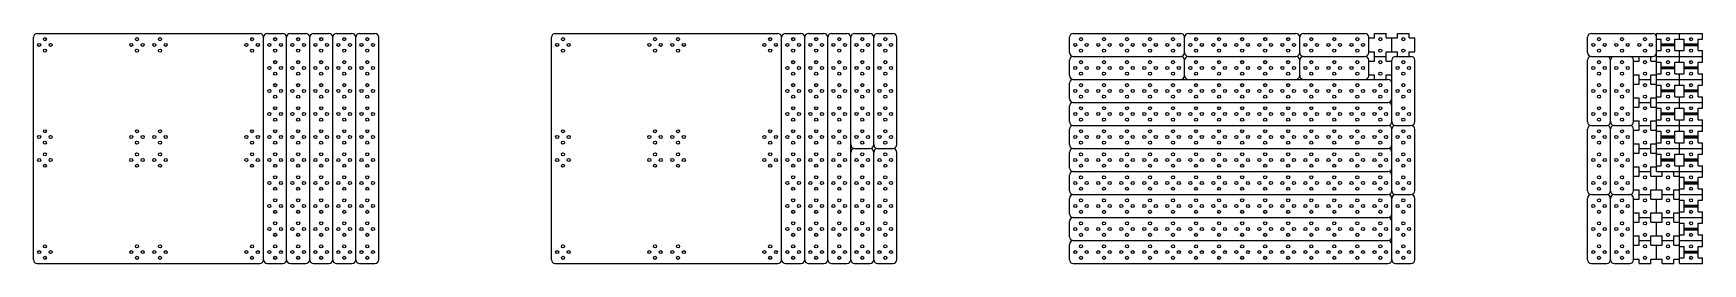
# Model space of a CAD drawing. Header units: millimetres. Extents: x 0 to 2175, y 0 to 300.
import ezdxf

# ---------------------------------------------------------------- set-up
doc = ezdxf.new("R2010")
doc.units = ezdxf.units.MM

msp = doc.modelspace()

# ---------------------------------------------------------------- hatches: boundary and pattern name
for points in [[(2139, 287), (2139, 283), (2121, 283), (2121, 287)], [(2169, 287), (2169, 283), (2151, 283), (2151, 287)], [(2139, 257), (2139, 253), (2121, 253), (2121, 257)], [(2169, 257), (2169, 253), (2151, 253), (2151, 257)], [(2139, 227), (2139, 223), (2121, 223), (2121, 227)], [(2169, 227), (2169, 223), (2151, 223), (2151, 227)], [(2139, 197), (2139, 193), (2121, 193), (2121, 197)], [(2169, 197), (2169, 193), (2151, 193), (2151, 197)], [(2139, 167), (2139, 163), (2121, 163), (2121, 167)], [(2169, 167), (2169, 163), (2151, 163), (2151, 167)], [(2139, 137), (2139, 133), (2121, 133), (2121, 137)], [(2169, 137), (2169, 133), (2151, 133), (2151, 137)], [(2169, 107), (2169, 103), (2151, 103), (2151, 107)], [(2169, 77), (2169, 73), (2151, 73), (2151, 77)], [(2169, 47), (2169, 43), (2151, 43), (2151, 47)], [(2169, 17), (2169, 13), (2151, 13), (2151, 17)]]:
    msp.add_hatch(color=3).paths.add_polyline_path(points)

# ---------------------------------------------------------------- linework, layer by layer
at = {"color": 7}
for p, q in [((0, 5), (0, 295)), ((5, 300), (295, 300)), ((300, 5), (300, 295)), ((305, 300), (325, 300)), ((330, 5), (330, 295)), ((335, 300), (355, 300)), ((360, 5), (360, 295)), ((365, 300), (385, 300)), ((390, 5), (390, 295)), ((395, 300), (415, 300)), ((420, 5), (420, 295)), ((425, 300), (445, 300)), ((450, 5), (450, 295)), ((675, 5), (675, 295)), ((680, 300), (970, 300)), ((975, 5), (975, 295)), ((980, 300), (1000, 300)), ((1005, 5), (1005, 295)), ((1010, 300), (1030, 300)), ((1035, 5), (1035, 295)), ((1040, 300), (1060, 300)), ((1065, 155), (1065, 295)), ((1070, 300), (1090, 300)), ((1095, 155), (1095, 295)), ((1100, 300), (1120, 300)), ((1125, 155), (1125, 295)), ((1350, 275), (1350, 295)), ((1355, 300), (1495, 300)), ((1500, 275), (1500, 295)), ((1505, 300), (1645, 300)), ((1650, 275), (1650, 295)), ((1655, 300), (1735, 300)), ((1740, 294), (1740, 295)), ((1740, 285), (1740, 294)), ((1740, 294), (1747.5, 294)), ((1740, 276), (1740, 285)), ((1747.5, 294), (1747.5, 300)), ((1747.5, 300), (1755, 300)), ((1755, 300), (1762.5, 300)), ((1762.5, 294), (1762.5, 300)), ((1762.5, 294), (1770, 294)), ((1770, 285), (1770, 294)), ((1770, 294), (1777.5, 294)), ((1770, 276), (1770, 285)), ((1777.5, 294), (1777.5, 300)), ((1777.5, 300), (1785, 300)), ((1785, 300), (1792.5, 300)), ((1792.5, 294), (1792.5, 300)), ((1792.5, 294), (1800, 294)), ((1800, 285), (1800, 294)), ((1800, 276), (1800, 285)), ((2025, 275), (2025, 295)), ((2030, 300), (2110, 300)), ((2115, 295), (2115, 300)), ((2115, 300), (2130, 300)), ((2115, 292.5), (2115, 295)), ((2115, 277.5), (2115, 292.5)), ((2115, 292.5), (2121, 292.5)), ((2121, 285), (2121, 292.5)), ((2121, 277.5), (2121, 285)), ((2130, 300), (2145, 300)), ((2139, 285), (2139, 292.5)), ((2139, 292.5), (2145, 292.5)), ((2139, 277.5), (2139, 285)), ((2145, 292.5), (2145, 300)), ((2145, 300), (2160, 300)), ((2145, 292.5), (2151, 292.5)), ((2151, 285), (2151, 292.5)), ((2151, 277.5), (2151, 285)), ((2160, 300), (2175, 300)), ((2169, 285), (2169, 292.5)), ((2169, 292.5), (2175, 292.5)), ((2169, 277.5), (2169, 285)), ((2175, 292.5), (2175, 300)), ((1350, 245), (1350, 265)), ((1355, 270), (1495, 270)), ((1500, 245), (1500, 265)), ((1505, 270), (1645, 270)), ((1650, 245), (1650, 265)), ((1655, 270), (1735, 270)), ((1740, 275), (1740, 276)), ((1740, 276), (1747.5, 276)), ((1740, 264), (1740, 265)), ((1740, 255), (1740, 264)), ((1740, 264), (1747.5, 264)), ((1747.5, 270), (1747.5, 276)), ((1747.5, 264), (1747.5, 270)), ((1747.5, 270), (1755, 270)), ((1755, 270), (1762.5, 270)), ((1762.5, 270), (1762.5, 276)), ((1762.5, 276), (1770, 276)), ((1762.5, 264), (1762.5, 270)), ((1762.5, 264), (1770, 264)), ((1770, 276), (1777.5, 276)), ((1770, 264), (1770, 265)), ((1770, 255), (1770, 264)), ((1775, 270), (1777.5, 270)), ((1777.5, 270), (1777.5, 276)), ((1777.5, 270), (1785, 270)), ((1785, 270), (1792.5, 270)), ((1792.5, 270), (1792.5, 276)), ((1792.5, 276), (1800, 276)), ((1792.5, 270), (1795, 270)), ((1800, 185), (1800, 265)), ((2025, 185), (2025, 265)), ((2030, 270), (2050, 270)), ((2050, 270), (2060, 270)), ((2055, 185), (2055, 265)), ((2060, 270), (2080, 270)), ((2080, 270), (2092.5, 270)), ((2085, 264), (2085, 265)), ((2085, 255), (2085, 264)), ((2085, 264), (2092.5, 264)), ((2092.5, 264), (2092.5, 270)), ((2092.5, 270), (2100, 270)), ((2100, 270), (2107.5, 270)), ((2107.5, 264), (2107.5, 270)), ((2107.5, 270), (2110, 270)), ((2107.5, 264), (2115, 264)), ((2115, 275), (2115, 277.5)), ((2115, 277.5), (2121, 277.5)), ((2115, 270), (2115, 275)), ((2115, 264), (2115, 270)), ((2115, 270), (2130, 270)), ((2115, 262.5), (2115, 264)), ((2115, 255), (2115, 262.5)), ((2115, 262.5), (2121, 262.5)), ((2121, 255), (2121, 262.5)), ((2130, 270), (2145, 270)), ((2139, 277.5), (2145, 277.5)), ((2139, 255), (2139, 262.5)), ((2139, 262.5), (2145, 262.5)), ((2145, 270), (2145, 277.5)), ((2145, 277.5), (2151, 277.5)), ((2145, 262.5), (2145, 270)), ((2145, 270), (2160, 270)), ((2145, 262.5), (2151, 262.5)), ((2151, 255), (2151, 262.5)), ((2160, 270), (2175, 270)), ((2169, 277.5), (2175, 277.5)), ((2169, 255), (2169, 262.5)), ((2169, 262.5), (2175, 262.5)), ((2175, 270), (2175, 277.5)), ((2175, 262.5), (2175, 270)), ((1355, 240), (1495, 240)), ((1495, 240), (1505, 240)), ((1505, 240), (1645, 240)), ((1645, 240), (1655, 240)), ((1655, 240), (1735, 240)), ((1735, 240), (1747.5, 240)), ((1740, 246), (1740, 255)), ((1740, 245), (1740, 246)), ((1740, 246), (1747.5, 246)), ((1747.5, 240), (1747.5, 246)), ((1747.5, 240), (1755, 240)), ((1755, 240), (1762.5, 240)), ((1762.5, 240), (1762.5, 246)), ((1762.5, 246), (1770, 246)), ((1762.5, 240), (1765, 240)), ((1770, 246), (1770, 255)), ((1770, 235), (1770, 246)), ((2085, 246), (2085, 255)), ((2085, 234), (2085, 246)), ((2085, 246), (2092.5, 246)), ((2092.5, 240), (2092.5, 246)), ((2092.5, 234), (2092.5, 240)), ((2092.5, 240), (2100, 240)), ((2100, 240), (2107.5, 240)), ((2107.5, 240), (2107.5, 246)), ((2107.5, 246), (2115, 246)), ((2107.5, 234), (2107.5, 240)), ((2115, 247.5), (2115, 255)), ((2115, 246), (2115, 247.5)), ((2115, 247.5), (2121, 247.5)), ((2115, 240), (2115, 246)), ((2115, 234), (2115, 240)), ((2115, 240), (2130, 240)), ((2121, 247.5), (2121, 255)), ((2130, 240), (2145, 240)), ((2139, 247.5), (2139, 255)), ((2139, 247.5), (2145, 247.5)), ((2145, 240), (2145, 247.5)), ((2145, 247.5), (2151, 247.5)), ((2145, 232.5), (2145, 240)), ((2145, 240), (2160, 240)), ((2151, 247.5), (2151, 255)), ((2160, 240), (2175, 240)), ((2169, 247.5), (2169, 255)), ((2169, 247.5), (2175, 247.5)), ((2175, 240), (2175, 247.5)), ((2175, 232.5), (2175, 240)), ((1350, 215), (1350, 235)), ((1770, 215), (1770, 235)), ((2085, 225), (2085, 234)), ((2085, 234), (2092.5, 234)), ((2085, 216), (2085, 225)), ((2107.5, 234), (2115, 234)), ((2115, 232.5), (2115, 234)), ((2115, 225), (2115, 232.5)), ((2115, 232.5), (2121, 232.5)), ((2115, 217.5), (2115, 225)), ((2115, 216), (2115, 217.5)), ((2115, 217.5), (2121, 217.5)), ((2121, 225), (2121, 232.5)), ((2121, 217.5), (2121, 225)), ((2139, 225), (2139, 232.5)), ((2139, 232.5), (2145, 232.5)), ((2139, 217.5), (2139, 225)), ((2139, 217.5), (2145, 217.5)), ((2145, 232.5), (2151, 232.5)), ((2145, 210), (2145, 217.5)), ((2145, 217.5), (2151, 217.5)), ((2151, 225), (2151, 232.5)), ((2151, 217.5), (2151, 225)), ((2169, 225), (2169, 232.5)), ((2169, 232.5), (2175, 232.5)), ((2169, 217.5), (2169, 225)), ((2169, 217.5), (2175, 217.5)), ((2175, 210), (2175, 217.5)), ((1350, 185), (1350, 205)), ((1355, 210), (1765, 210)), ((1770, 205), (1770, 215)), ((1770, 185), (1770, 205)), ((2085, 204), (2085, 216)), ((2085, 216), (2092.5, 216)), ((2085, 195), (2085, 204)), ((2085, 204), (2092.5, 204)), ((2092.5, 210), (2092.5, 216)), ((2092.5, 204), (2092.5, 210)), ((2092.5, 210), (2100, 210)), ((2100, 210), (2107.5, 210)), ((2107.5, 210), (2107.5, 216)), ((2107.5, 216), (2115, 216)), ((2107.5, 204), (2107.5, 210)), ((2107.5, 204), (2115, 204)), ((2115, 210), (2115, 216)), ((2115, 204), (2115, 210)), ((2115, 210), (2130, 210)), ((2115, 202.5), (2115, 204)), ((2115, 195), (2115, 202.5)), ((2115, 202.5), (2121, 202.5)), ((2121, 195), (2121, 202.5)), ((2130, 210), (2145, 210)), ((2139, 195), (2139, 202.5)), ((2139, 202.5), (2145, 202.5)), ((2145, 202.5), (2145, 210)), ((2145, 210), (2160, 210)), ((2145, 202.5), (2151, 202.5)), ((2151, 195), (2151, 202.5)), ((2160, 210), (2175, 210)), ((2169, 195), (2169, 202.5)), ((2169, 202.5), (2175, 202.5)), ((2175, 202.5), (2175, 210)), ((1350, 155), (1350, 175)), ((1355, 180), (1765, 180)), ((1770, 155), (1770, 175)), ((1775, 180), (1795, 180)), ((1800, 95), (1800, 175)), ((2025, 95), (2025, 175)), ((2030, 180), (2050, 180)), ((2055, 95), (2055, 175)), ((2060, 180), (2080, 180)), ((2085, 186), (2085, 195)), ((2085, 185), (2085, 186)), ((2085, 186), (2092.5, 186)), ((2085, 174), (2085, 175)), ((2085, 165), (2085, 174)), ((2085, 174), (2092.5, 174)), ((2092.5, 180), (2092.5, 186)), ((2092.5, 174), (2092.5, 180)), ((2092.5, 180), (2100, 180)), ((2100, 180), (2107.5, 180)), ((2107.5, 180), (2107.5, 186)), ((2107.5, 186), (2115, 186)), ((2107.5, 174), (2107.5, 180)), ((2107.5, 174), (2115, 174)), ((2115, 187.5), (2115, 195)), ((2115, 186), (2115, 187.5)), ((2115, 187.5), (2121, 187.5)), ((2115, 180), (2115, 186)), ((2115, 174), (2115, 180)), ((2115, 180), (2130, 180)), ((2115, 172.5), (2115, 174)), ((2121, 187.5), (2121, 195)), ((2130, 180), (2145, 180)), ((2139, 187.5), (2139, 195)), ((2139, 187.5), (2145, 187.5)), ((2145, 180), (2145, 187.5)), ((2145, 187.5), (2151, 187.5)), ((2145, 172.5), (2145, 180)), ((2145, 180), (2160, 180)), ((2151, 187.5), (2151, 195)), ((2160, 180), (2175, 180)), ((2169, 187.5), (2169, 195)), ((2169, 187.5), (2175, 187.5)), ((2175, 180), (2175, 187.5)), ((2175, 172.5), (2175, 180)), ((1065, 145), (1065, 155)), ((1770, 145), (1770, 155)), ((2085, 156), (2085, 165)), ((2085, 144), (2085, 156)), ((2085, 156), (2092.5, 156)), ((2092.5, 150), (2092.5, 156)), ((2107.5, 150), (2107.5, 156)), ((2107.5, 156), (2115, 156)), ((2115, 165), (2115, 172.5)), ((2115, 172.5), (2121, 172.5)), ((2115, 157.5), (2115, 165)), ((2115, 156), (2115, 157.5)), ((2115, 157.5), (2121, 157.5)), ((2115, 150), (2115, 156)), ((2121, 165), (2121, 172.5)), ((2121, 157.5), (2121, 165)), ((2139, 165), (2139, 172.5)), ((2139, 172.5), (2145, 172.5)), ((2139, 157.5), (2139, 165)), ((2139, 157.5), (2145, 157.5)), ((2145, 172.5), (2151, 172.5)), ((2145, 150), (2145, 157.5)), ((2145, 157.5), (2151, 157.5)), ((2151, 165), (2151, 172.5)), ((2151, 157.5), (2151, 165)), ((2169, 165), (2169, 172.5)), ((2169, 172.5), (2175, 172.5)), ((2169, 157.5), (2169, 165)), ((2169, 157.5), (2175, 157.5)), ((2175, 150), (2175, 157.5)), ((1065, 5), (1065, 145)), ((1070, 150), (1090, 150)), ((1095, 5), (1095, 145)), ((1100, 150), (1120, 150)), ((1125, 5), (1125, 145)), ((1350, 125), (1350, 145)), ((1355, 150), (1765, 150)), ((1770, 125), (1770, 145)), ((2085, 135), (2085, 144)), ((2085, 144), (2092.5, 144)), ((2085, 126), (2085, 135)), ((2092.5, 144), (2092.5, 150)), ((2092.5, 150), (2100, 150)), ((2100, 150), (2107.5, 150)), ((2107.5, 144), (2107.5, 150)), ((2107.5, 144), (2115, 144)), ((2115, 144), (2115, 150)), ((2115, 150), (2130, 150)), ((2115, 142.5), (2115, 144)), ((2115, 135), (2115, 142.5)), ((2115, 142.5), (2121, 142.5)), ((2115, 127.5), (2115, 135)), ((2121, 135), (2121, 142.5)), ((2121, 127.5), (2121, 135)), ((2130, 150), (2145, 150)), ((2139, 135), (2139, 142.5)), ((2139, 142.5), (2145, 142.5)), ((2139, 127.5), (2139, 135)), ((2145, 142.5), (2145, 150)), ((2145, 150), (2160, 150)), ((2145, 142.5), (2151, 142.5)), ((2151, 135), (2151, 142.5)), ((2151, 127.5), (2151, 135)), ((2160, 150), (2175, 150)), ((2169, 135), (2169, 142.5)), ((2169, 142.5), (2175, 142.5)), ((2169, 127.5), (2169, 135)), ((2175, 142.5), (2175, 150)), ((1350, 95), (1350, 115)), ((1355, 120), (1765, 120)), ((1770, 115), (1770, 125)), ((1770, 95), (1770, 115)), ((2085, 114), (2085, 126)), ((2085, 126), (2092.5, 126)), ((2085, 105), (2085, 114)), ((2085, 114), (2092.5, 114)), ((2092.5, 120), (2092.5, 126)), ((2092.5, 114), (2092.5, 120)), ((2092.5, 120), (2100, 120)), ((2100, 120), (2107.5, 120)), ((2107.5, 120), (2107.5, 126)), ((2107.5, 126), (2115, 126)), ((2107.5, 114), (2107.5, 120)), ((2107.5, 114), (2115, 114)), ((2115, 126), (2115, 127.5)), ((2115, 127.5), (2121, 127.5)), ((2115, 120), (2115, 126)), ((2115, 120), (2122.5, 120)), ((2115, 105), (2115, 114)), ((2115, 114), (2122.5, 114)), ((2122.5, 114), (2122.5, 120)), ((2122.5, 120), (2130, 120)), ((2130, 120), (2137.5, 120)), ((2137.5, 114), (2137.5, 120)), ((2137.5, 120), (2145, 120)), ((2137.5, 114), (2145, 114)), ((2139, 127.5), (2145, 127.5)), ((2145, 120), (2145, 127.5)), ((2145, 127.5), (2151, 127.5)), ((2145, 114), (2145, 120)), ((2145, 120), (2160, 120)), ((2145, 112.5), (2145, 114)), ((2145, 105), (2145, 112.5)), ((2145, 112.5), (2151, 112.5)), ((2151, 105), (2151, 112.5)), ((2160, 120), (2175, 120)), ((2169, 127.5), (2175, 127.5)), ((2169, 105), (2169, 112.5)), ((2169, 112.5), (2175, 112.5)), ((2175, 120), (2175, 127.5)), ((2175, 112.5), (2175, 120)), ((1355, 90), (1765, 90)), ((1775, 90), (1795, 90)), ((2030, 90), (2050, 90)), ((2060, 90), (2080, 90)), ((2085, 96), (2085, 105)), ((2085, 95), (2085, 96)), ((2085, 96), (2092.5, 96)), ((2092.5, 90), (2092.5, 96)), ((2092.5, 84), (2092.5, 90)), ((2092.5, 90), (2100, 90)), ((2100, 90), (2107.5, 90)), ((2107.5, 90), (2107.5, 96)), ((2107.5, 96), (2115, 96)), ((2107.5, 84), (2107.5, 90)), ((2115, 96), (2115, 105)), ((2115, 96), (2122.5, 96)), ((2122.5, 90), (2122.5, 96)), ((2122.5, 84), (2122.5, 90)), ((2122.5, 90), (2130, 90)), ((2130, 90), (2137.5, 90)), ((2137.5, 90), (2137.5, 96)), ((2137.5, 96), (2145, 96)), ((2137.5, 84), (2137.5, 90)), ((2145, 97.5), (2145, 105)), ((2145, 96), (2145, 97.5)), ((2145, 97.5), (2151, 97.5)), ((2145, 90), (2145, 96)), ((2145, 84), (2145, 90)), ((2145, 90), (2160, 90)), ((2151, 97.5), (2151, 105)), ((2160, 90), (2175, 90)), ((2169, 97.5), (2169, 105)), ((2169, 97.5), (2175, 97.5)), ((2175, 90), (2175, 97.5)), ((2175, 82.5), (2175, 90)), ((1350, 65), (1350, 85)), ((1770, 65), (1770, 85)), ((1800, 5), (1800, 85)), ((2025, 5), (2025, 85)), ((2055, 5), (2055, 85)), ((2085, 84), (2085, 85)), ((2085, 75), (2085, 84)), ((2085, 84), (2092.5, 84)), ((2085, 66), (2085, 75)), ((2085, 54), (2085, 66)), ((2085, 66), (2092.5, 66)), ((2092.5, 60), (2092.5, 66)), ((2107.5, 84), (2115, 84)), ((2107.5, 60), (2107.5, 66)), ((2107.5, 66), (2115, 66)), ((2115, 75), (2115, 84)), ((2115, 84), (2122.5, 84)), ((2115, 66), (2115, 75)), ((2115, 66), (2122.5, 66)), ((2122.5, 60), (2122.5, 66)), ((2137.5, 84), (2145, 84)), ((2137.5, 60), (2137.5, 66)), ((2137.5, 66), (2145, 66)), ((2145, 82.5), (2145, 84)), ((2145, 75), (2145, 82.5)), ((2145, 82.5), (2151, 82.5)), ((2145, 67.5), (2145, 75)), ((2145, 66), (2145, 67.5)), ((2145, 67.5), (2151, 67.5)), ((2145, 60), (2145, 66)), ((2151, 75), (2151, 82.5)), ((2151, 67.5), (2151, 75)), ((2169, 75), (2169, 82.5)), ((2169, 82.5), (2175, 82.5)), ((2169, 67.5), (2169, 75)), ((2169, 67.5), (2175, 67.5)), ((2175, 60), (2175, 67.5)), ((1350, 35), (1350, 55)), ((1355, 60), (1765, 60)), ((1770, 55), (1770, 65)), ((1770, 35), (1770, 55)), ((2085, 45), (2085, 54)), ((2085, 54), (2092.5, 54)), ((2085, 36), (2085, 45)), ((2092.5, 54), (2092.5, 60)), ((2092.5, 60), (2100, 60)), ((2100, 60), (2107.5, 60)), ((2107.5, 54), (2107.5, 60)), ((2107.5, 54), (2115, 54)), ((2115, 45), (2115, 54)), ((2115, 54), (2122.5, 54)), ((2115, 36), (2115, 45)), ((2122.5, 54), (2122.5, 60)), ((2122.5, 60), (2130, 60)), ((2130, 60), (2137.5, 60)), ((2137.5, 54), (2137.5, 60)), ((2137.5, 54), (2145, 54)), ((2145, 54), (2145, 60)), ((2145, 60), (2160, 60)), ((2145, 52.5), (2145, 54)), ((2145, 45), (2145, 52.5)), ((2145, 52.5), (2151, 52.5)), ((2145, 37.5), (2145, 45)), ((2151, 45), (2151, 52.5)), ((2151, 37.5), (2151, 45)), ((2160, 60), (2175, 60)), ((2169, 45), (2169, 52.5)), ((2169, 52.5), (2175, 52.5)), ((2169, 37.5), (2169, 45)), ((2175, 52.5), (2175, 60)), ((1350, 5), (1350, 25)), ((1355, 30), (1765, 30)), ((1770, 25), (1770, 35)), ((1770, 5), (1770, 25)), ((2085, 24), (2085, 36)), ((2085, 36), (2092.5, 36)), ((2085, 15), (2085, 24)), ((2085, 24), (2092.5, 24)), ((2092.5, 30), (2092.5, 36)), ((2092.5, 24), (2092.5, 30)), ((2092.5, 30), (2100, 30)), ((2100, 30), (2107.5, 30)), ((2107.5, 30), (2107.5, 36)), ((2107.5, 36), (2115, 36)), ((2107.5, 24), (2107.5, 30)), ((2107.5, 24), (2115, 24)), ((2115, 36), (2122.5, 36)), ((2115, 15), (2115, 24)), ((2115, 24), (2122.5, 24)), ((2122.5, 30), (2122.5, 36)), ((2122.5, 24), (2122.5, 30)), ((2122.5, 30), (2130, 30)), ((2130, 30), (2137.5, 30)), ((2137.5, 30), (2137.5, 36)), ((2137.5, 36), (2145, 36)), ((2137.5, 24), (2137.5, 30)), ((2137.5, 24), (2145, 24)), ((2145, 36), (2145, 37.5)), ((2145, 37.5), (2151, 37.5)), ((2145, 30), (2145, 36)), ((2145, 24), (2145, 30)), ((2145, 30), (2160, 30)), ((2145, 22.5), (2145, 24)), ((2145, 15), (2145, 22.5)), ((2145, 22.5), (2151, 22.5)), ((2151, 15), (2151, 22.5)), ((2160, 30), (2175, 30)), ((2169, 37.5), (2175, 37.5)), ((2169, 15), (2169, 22.5)), ((2169, 22.5), (2175, 22.5)), ((2175, 30), (2175, 37.5)), ((2175, 22.5), (2175, 30)), ((5, 0), (295, 0)), ((305, 0), (325, 0)), ((335, 0), (355, 0)), ((365, 0), (385, 0)), ((395, 0), (415, 0)), ((425, 0), (445, 0)), ((680, 0), (970, 0)), ((980, 0), (1000, 0)), ((1010, 0), (1030, 0)), ((1040, 0), (1060, 0)), ((1070, 0), (1090, 0)), ((1100, 0), (1120, 0)), ((1355, 0), (1765, 0)), ((1775, 0), (1795, 0)), ((2030, 0), (2050, 0)), ((2060, 0), (2080, 0)), ((2085, 6), (2085, 15)), ((2085, 5), (2085, 6)), ((2085, 6), (2092.5, 6)), ((2092.5, 0), (2092.5, 6)), ((2092.5, 0), (2100, 0)), ((2100, 0), (2107.5, 0)), ((2107.5, 0), (2107.5, 6)), ((2107.5, 6), (2115, 6)), ((2115, 6), (2115, 15)), ((2115, 6), (2122.5, 6)), ((2122.5, 0), (2122.5, 6)), ((2122.5, 0), (2130, 0)), ((2130, 0), (2137.5, 0)), ((2137.5, 0), (2137.5, 6)), ((2137.5, 6), (2145, 6)), ((2145, 7.5), (2145, 15)), ((2145, 6), (2145, 7.5)), ((2145, 7.5), (2151, 7.5)), ((2145, 0), (2145, 6)), ((2145, 0), (2160, 0)), ((2151, 7.5), (2151, 15)), ((2160, 0), (2175, 0)), ((2169, 7.5), (2169, 15)), ((2169, 7.5), (2175, 7.5)), ((2175, 0), (2175, 7.5))]:
    msp.add_line(p, q, dxfattribs=at)
at = {"color": 1}
for centre in [(7.5, 285), (15, 292.5), (22.5, 285), (127.5, 285), (135, 292.5), (142.5, 285), (157.5, 285), (165, 292.5), (172.5, 285), (277.5, 285), (285, 292.5), (292.5, 285), (307.5, 285), (315, 292.5), (322.5, 285), (337.5, 285), (345, 292.5), (352.5, 285), (367.5, 285), (375, 292.5), (382.5, 285), (397.5, 285), (405, 292.5), (412.5, 285), (427.5, 285), (435, 292.5), (442.5, 285), (682.5, 285), (690, 292.5), (697.5, 285), (802.5, 285), (810, 292.5), (817.5, 285), (832.5, 285), (840, 292.5), (847.5, 285), (952.5, 285), (960, 292.5), (967.5, 285), (982.5, 285), (990, 292.5), (997.5, 285), (1012.5, 285), (1020, 292.5), (1027.5, 285), (1042.5, 285), (1050, 292.5), (1057.5, 285), (1072.5, 285), (1080, 292.5), (1087.5, 285), (1102.5, 285), (1110, 292.5), (1117.5, 285), (1357.5, 285), (1365, 292.5), (1372.5, 285), (1387.5, 285), (1395, 292.5), (1402.5, 285), (1417.5, 285), (1425, 292.5), (1432.5, 285), (1447.5, 285), (1455, 292.5), (1462.5, 285), (1477.5, 285), (1485, 292.5), (1492.5, 285), (1507.5, 285), (1515, 292.5), (1522.5, 285), (1537.5, 285), (1545, 292.5), (1552.5, 285), (1567.5, 285), (1575, 292.5), (1582.5, 285), (1597.5, 285), (1605, 292.5), (1612.5, 285), (1627.5, 285), (1635, 292.5), (1642.5, 285), (1657.5, 285), (1665, 292.5), (1672.5, 285), (1687.5, 285), (1695, 292.5), (1702.5, 285), (1717.5, 285), (1725, 292.5), (1732.5, 285), (1755, 292.5), (1785, 292.5), (2032.5, 285), (2040, 292.5), (2047.5, 285), (2062.5, 285), (2070, 292.5), (2077.5, 285), (2092.5, 285), (2100, 292.5), (2107.5, 285), (2130, 292.5), (2160, 292.5), (15, 277.5), (135, 277.5), (165, 277.5), (285, 277.5), (315, 277.5), (315, 262.5), (345, 277.5), (345, 262.5), (375, 277.5), (375, 262.5), (405, 277.5), (405, 262.5), (435, 277.5), (435, 262.5), (690, 277.5), (810, 277.5), (840, 277.5), (960, 277.5), (990, 277.5), (990, 262.5), (1020, 277.5), (1020, 262.5), (1050, 277.5), (1050, 262.5), (1080, 277.5), (1080, 262.5), (1110, 277.5), (1110, 262.5), (1365, 277.5), (1365, 262.5), (1395, 277.5), (1395, 262.5), (1425, 277.5), (1425, 262.5), (1455, 277.5), (1455, 262.5), (1485, 277.5), (1485, 262.5), (1515, 277.5), (1515, 262.5), (1545, 277.5), (1545, 262.5), (1575, 277.5), (1575, 262.5), (1605, 277.5), (1605, 262.5), (1635, 277.5), (1635, 262.5), (1665, 277.5), (1665, 262.5), (1695, 277.5), (1695, 262.5), (1725, 277.5), (1725, 262.5), (1755, 277.5), (1755, 262.5), (1785, 277.5), (1785, 262.5), (2040, 277.5), (2040, 262.5), (2070, 277.5), (2070, 262.5), (2100, 277.5), (2100, 262.5), (2130, 277.5), (2130, 262.5), (2160, 277.5), (2160, 262.5), (307.5, 255), (315, 247.5), (322.5, 255), (337.5, 255), (345, 247.5), (352.5, 255), (367.5, 255), (375, 247.5), (382.5, 255), (397.5, 255), (405, 247.5), (412.5, 255), (427.5, 255), (435, 247.5), (442.5, 255), (982.5, 255), (990, 247.5), (997.5, 255), (1012.5, 255), (1020, 247.5), (1027.5, 255), (1042.5, 255), (1050, 247.5), (1057.5, 255), (1072.5, 255), (1080, 247.5), (1087.5, 255), (1102.5, 255), (1110, 247.5), (1117.5, 255), (1357.5, 255), (1365, 247.5), (1372.5, 255), (1387.5, 255), (1395, 247.5), (1402.5, 255), (1417.5, 255), (1425, 247.5), (1432.5, 255), (1447.5, 255), (1455, 247.5), (1462.5, 255), (1477.5, 255), (1485, 247.5), (1492.5, 255), (1507.5, 255), (1515, 247.5), (1522.5, 255), (1537.5, 255), (1545, 247.5), (1552.5, 255), (1567.5, 255), (1575, 247.5), (1582.5, 255), (1597.5, 255), (1605, 247.5), (1612.5, 255), (1627.5, 255), (1635, 247.5), (1642.5, 255), (1657.5, 255), (1665, 247.5), (1672.5, 255), (1687.5, 255), (1695, 247.5), (1702.5, 255), (1717.5, 255), (1725, 247.5), (1732.5, 255), (1755, 247.5), (1777.5, 255), (1785, 247.5), (1792.5, 255), (2032.5, 255), (2040, 247.5), (2047.5, 255), (2062.5, 255), (2070, 247.5), (2077.5, 255), (2100, 247.5), (2130, 247.5), (2160, 247.5), (307.5, 225), (315, 232.5), (315, 217.5), (322.5, 225), (337.5, 225), (345, 232.5), (345, 217.5), (352.5, 225), (367.5, 225), (375, 232.5), (375, 217.5), (382.5, 225), (397.5, 225), (405, 232.5), (405, 217.5), (412.5, 225), (427.5, 225), (435, 232.5), (435, 217.5), (442.5, 225), (982.5, 225), (990, 232.5), (990, 217.5), (997.5, 225), (1012.5, 225), (1020, 232.5), (1020, 217.5), (1027.5, 225), (1042.5, 225), (1050, 232.5), (1050, 217.5), (1057.5, 225), (1072.5, 225), (1080, 232.5), (1080, 217.5), (1087.5, 225), (1102.5, 225), (1110, 232.5), (1110, 217.5), (1117.5, 225), (1357.5, 225), (1365, 232.5), (1365, 217.5), (1372.5, 225), (1387.5, 225), (1395, 232.5), (1395, 217.5), (1402.5, 225), (1417.5, 225), (1425, 232.5), (1425, 217.5), (1432.5, 225), (1447.5, 225), (1455, 232.5), (1455, 217.5), (1462.5, 225), (1477.5, 225), (1485, 232.5), (1485, 217.5), (1492.5, 225), (1507.5, 225), (1515, 232.5), (1515, 217.5), (1522.5, 225), (1537.5, 225), (1545, 232.5), (1545, 217.5), (1552.5, 225), (1567.5, 225), (1575, 232.5), (1575, 217.5), (1582.5, 225), (1597.5, 225), (1605, 232.5), (1605, 217.5), (1612.5, 225), (1627.5, 225), (1635, 232.5), (1635, 217.5), (1642.5, 225), (1657.5, 225), (1665, 232.5), (1665, 217.5), (1672.5, 225), (1687.5, 225), (1695, 232.5), (1695, 217.5), (1702.5, 225), (1717.5, 225), (1725, 232.5), (1725, 217.5), (1732.5, 225), (1747.5, 225), (1755, 232.5), (1755, 217.5), (1762.5, 225), (1777.5, 225), (1785, 232.5), (1785, 217.5), (1792.5, 225), (2032.5, 225), (2040, 232.5), (2040, 217.5), (2047.5, 225), (2062.5, 225), (2070, 232.5), (2070, 217.5), (2077.5, 225), (2100, 232.5), (2100, 217.5), (2130, 232.5), (2130, 217.5), (2160, 232.5), (2160, 217.5), (307.5, 195), (315, 202.5), (322.5, 195), (337.5, 195), (345, 202.5), (352.5, 195), (367.5, 195), (375, 202.5), (382.5, 195), (397.5, 195), (405, 202.5), (412.5, 195), (427.5, 195), (435, 202.5), (442.5, 195), (982.5, 195), (990, 202.5), (997.5, 195), (1012.5, 195), (1020, 202.5), (1027.5, 195), (1042.5, 195), (1050, 202.5), (1057.5, 195), (1072.5, 195), (1080, 202.5), (1087.5, 195), (1102.5, 195), (1110, 202.5), (1117.5, 195), (1357.5, 195), (1365, 202.5), (1372.5, 195), (1387.5, 195), (1395, 202.5), (1402.5, 195), (1417.5, 195), (1425, 202.5), (1432.5, 195), (1447.5, 195), (1455, 202.5), (1462.5, 195), (1477.5, 195), (1485, 202.5), (1492.5, 195), (1507.5, 195), (1515, 202.5), (1522.5, 195), (1537.5, 195), (1545, 202.5), (1552.5, 195), (1567.5, 195), (1575, 202.5), (1582.5, 195), (1597.5, 195), (1605, 202.5), (1612.5, 195), (1627.5, 195), (1635, 202.5), (1642.5, 195), (1657.5, 195), (1665, 202.5), (1672.5, 195), (1687.5, 195), (1695, 202.5), (1702.5, 195), (1717.5, 195), (1725, 202.5), (1732.5, 195), (1747.5, 195), (1755, 202.5), (1762.5, 195), (1777.5, 195), (1785, 202.5), (1792.5, 195), (2032.5, 195), (2040, 202.5), (2047.5, 195), (2062.5, 195), (2070, 202.5), (2077.5, 195), (2100, 202.5), (2130, 202.5), (2160, 202.5), (15, 172.5), (135, 172.5), (165, 172.5), (285, 172.5), (315, 187.5), (315, 172.5), (345, 187.5), (345, 172.5), (375, 187.5), (375, 172.5), (405, 187.5), (405, 172.5), (435, 187.5), (435, 172.5), (690, 172.5), (810, 172.5), (840, 172.5), (960, 172.5), (990, 187.5), (990, 172.5), (1020, 187.5), (1020, 172.5), (1050, 187.5), (1050, 172.5), (1080, 187.5), (1080, 172.5), (1110, 187.5), (1110, 172.5), (1365, 187.5), (1365, 172.5), (1395, 187.5), (1395, 172.5), (1425, 187.5), (1425, 172.5), (1455, 187.5), (1455, 172.5), (1485, 187.5), (1485, 172.5), (1515, 187.5), (1515, 172.5), (1545, 187.5), (1545, 172.5), (1575, 187.5), (1575, 172.5), (1605, 187.5), (1605, 172.5), (1635, 187.5), (1635, 172.5), (1665, 187.5), (1665, 172.5), (1695, 187.5), (1695, 172.5), (1725, 187.5), (1725, 172.5), (1755, 187.5), (1755, 172.5), (1785, 187.5), (1785, 172.5), (2040, 187.5), (2040, 172.5), (2070, 187.5), (2070, 172.5), (2100, 187.5), (2100, 172.5), (2130, 187.5), (2130, 172.5), (2160, 187.5), (2160, 172.5), (7.5, 165), (15, 157.5), (22.5, 165), (127.5, 165), (135, 157.5), (142.5, 165), (157.5, 165), (165, 157.5), (172.5, 165), (277.5, 165), (285, 157.5), (292.5, 165), (307.5, 165), (315, 157.5), (322.5, 165), (337.5, 165), (345, 157.5), (352.5, 165), (367.5, 165), (375, 157.5), (382.5, 165), (397.5, 165), (405, 157.5), (412.5, 165), (427.5, 165), (435, 157.5), (442.5, 165), (682.5, 165), (690, 157.5), (697.5, 165), (802.5, 165), (810, 157.5), (817.5, 165), (832.5, 165), (840, 157.5), (847.5, 165), (952.5, 165), (960, 157.5), (967.5, 165), (982.5, 165), (990, 157.5), (997.5, 165), (1012.5, 165), (1020, 157.5), (1027.5, 165), (1042.5, 165), (1050, 157.5), (1057.5, 165), (1072.5, 165), (1080, 157.5), (1087.5, 165), (1102.5, 165), (1110, 157.5), (1117.5, 165), (1357.5, 165), (1365, 157.5), (1372.5, 165), (1387.5, 165), (1395, 157.5), (1402.5, 165), (1417.5, 165), (1425, 157.5), (1432.5, 165), (1447.5, 165), (1455, 157.5), (1462.5, 165), (1477.5, 165), (1485, 157.5), (1492.5, 165), (1507.5, 165), (1515, 157.5), (1522.5, 165), (1537.5, 165), (1545, 157.5), (1552.5, 165), (1567.5, 165), (1575, 157.5), (1582.5, 165), (1597.5, 165), (1605, 157.5), (1612.5, 165), (1627.5, 165), (1635, 157.5), (1642.5, 165), (1657.5, 165), (1665, 157.5), (1672.5, 165), (1687.5, 165), (1695, 157.5), (1702.5, 165), (1717.5, 165), (1725, 157.5), (1732.5, 165), (1747.5, 165), (1755, 157.5), (1762.5, 165), (1777.5, 165), (1785, 157.5), (1792.5, 165), (2032.5, 165), (2040, 157.5), (2047.5, 165), (2062.5, 165), (2070, 157.5), (2077.5, 165), (2100, 157.5), (2130, 157.5), (2160, 157.5), (7.5, 135), (15, 142.5), (22.5, 135), (127.5, 135), (135, 142.5), (142.5, 135), (157.5, 135), (165, 142.5), (172.5, 135), (277.5, 135), (285, 142.5), (292.5, 135), (307.5, 135), (315, 142.5), (322.5, 135), (337.5, 135), (345, 142.5), (352.5, 135), (367.5, 135), (375, 142.5), (382.5, 135), (397.5, 135), (405, 142.5), (412.5, 135), (427.5, 135), (435, 142.5), (442.5, 135), (682.5, 135), (690, 142.5), (697.5, 135), (802.5, 135), (810, 142.5), (817.5, 135), (832.5, 135), (840, 142.5), (847.5, 135), (952.5, 135), (960, 142.5), (967.5, 135), (982.5, 135), (990, 142.5), (997.5, 135), (1012.5, 135), (1020, 142.5), (1027.5, 135), (1042.5, 135), (1050, 142.5), (1057.5, 135), (1072.5, 135), (1080, 142.5), (1087.5, 135), (1102.5, 135), (1110, 142.5), (1117.5, 135), (1357.5, 135), (1365, 142.5), (1372.5, 135), (1387.5, 135), (1395, 142.5), (1402.5, 135), (1417.5, 135), (1425, 142.5), (1432.5, 135), (1447.5, 135), (1455, 142.5), (1462.5, 135), (1477.5, 135), (1485, 142.5), (1492.5, 135), (1507.5, 135), (1515, 142.5), (1522.5, 135), (1537.5, 135), (1545, 142.5), (1552.5, 135), (1567.5, 135), (1575, 142.5), (1582.5, 135), (1597.5, 135), (1605, 142.5), (1612.5, 135), (1627.5, 135), (1635, 142.5), (1642.5, 135), (1657.5, 135), (1665, 142.5), (1672.5, 135), (1687.5, 135), (1695, 142.5), (1702.5, 135), (1717.5, 135), (1725, 142.5), (1732.5, 135), (1747.5, 135), (1755, 142.5), (1762.5, 135), (1777.5, 135), (1785, 142.5), (1792.5, 135), (2032.5, 135), (2040, 142.5), (2047.5, 135), (2062.5, 135), (2070, 142.5), (2077.5, 135), (2100, 142.5), (2130, 142.5), (2160, 142.5), (15, 127.5), (135, 127.5), (165, 127.5), (285, 127.5), (315, 127.5), (315, 112.5), (345, 127.5), (345, 112.5), (375, 127.5), (375, 112.5), (405, 127.5), (405, 112.5), (435, 127.5), (435, 112.5), (690, 127.5), (810, 127.5), (840, 127.5), (960, 127.5), (990, 127.5), (990, 112.5), (1020, 127.5), (1020, 112.5), (1050, 127.5), (1050, 112.5), (1080, 127.5), (1080, 112.5), (1110, 127.5), (1110, 112.5), (1365, 127.5), (1365, 112.5), (1395, 127.5), (1395, 112.5), (1425, 127.5), (1425, 112.5), (1455, 127.5), (1455, 112.5), (1485, 127.5), (1485, 112.5), (1515, 127.5), (1515, 112.5), (1545, 127.5), (1545, 112.5), (1575, 127.5), (1575, 112.5), (1605, 127.5), (1605, 112.5), (1635, 127.5), (1635, 112.5), (1665, 127.5), (1665, 112.5), (1695, 127.5), (1695, 112.5), (1725, 127.5), (1725, 112.5), (1755, 127.5), (1755, 112.5), (1785, 127.5), (1785, 112.5), (2040, 127.5), (2040, 112.5), (2070, 127.5), (2070, 112.5), (2100, 127.5), (2100, 112.5), (2130, 127.5), (2130, 112.5), (2160, 127.5), (2160, 112.5), (307.5, 105), (315, 97.5), (322.5, 105), (337.5, 105), (345, 97.5), (352.5, 105), (367.5, 105), (375, 97.5), (382.5, 105), (397.5, 105), (405, 97.5), (412.5, 105), (427.5, 105), (435, 97.5), (442.5, 105), (982.5, 105), (990, 97.5), (997.5, 105), (1012.5, 105), (1020, 97.5), (1027.5, 105), (1042.5, 105), (1050, 97.5), (1057.5, 105), (1072.5, 105), (1080, 97.5), (1087.5, 105), (1102.5, 105), (1110, 97.5), (1117.5, 105), (1357.5, 105), (1365, 97.5), (1372.5, 105), (1387.5, 105), (1395, 97.5), (1402.5, 105), (1417.5, 105), (1425, 97.5), (1432.5, 105), (1447.5, 105), (1455, 97.5), (1462.5, 105), (1477.5, 105), (1485, 97.5), (1492.5, 105), (1507.5, 105), (1515, 97.5), (1522.5, 105), (1537.5, 105), (1545, 97.5), (1552.5, 105), (1567.5, 105), (1575, 97.5), (1582.5, 105), (1597.5, 105), (1605, 97.5), (1612.5, 105), (1627.5, 105), (1635, 97.5), (1642.5, 105), (1657.5, 105), (1665, 97.5), (1672.5, 105), (1687.5, 105), (1695, 97.5), (1702.5, 105), (1717.5, 105), (1725, 97.5), (1732.5, 105), (1747.5, 105), (1755, 97.5), (1762.5, 105), (1777.5, 105), (1785, 97.5), (1792.5, 105), (2032.5, 105), (2040, 97.5), (2047.5, 105), (2062.5, 105), (2070, 97.5), (2077.5, 105), (2100, 97.5), (2130, 97.5), (2160, 97.5), (307.5, 75), (315, 82.5), (315, 67.5), (322.5, 75), (337.5, 75), (345, 82.5), (345, 67.5), (352.5, 75), (367.5, 75), (375, 82.5), (375, 67.5), (382.5, 75), (397.5, 75), (405, 82.5), (405, 67.5), (412.5, 75), (427.5, 75), (435, 82.5), (435, 67.5), (442.5, 75), (982.5, 75), (990, 82.5), (990, 67.5), (997.5, 75), (1012.5, 75), (1020, 82.5), (1020, 67.5), (1027.5, 75), (1042.5, 75), (1050, 82.5), (1050, 67.5), (1057.5, 75), (1072.5, 75), (1080, 82.5), (1080, 67.5), (1087.5, 75), (1102.5, 75), (1110, 82.5), (1110, 67.5), (1117.5, 75), (1357.5, 75), (1365, 82.5), (1365, 67.5), (1372.5, 75), (1387.5, 75), (1395, 82.5), (1395, 67.5), (1402.5, 75), (1417.5, 75), (1425, 82.5), (1425, 67.5), (1432.5, 75), (1447.5, 75), (1455, 82.5), (1455, 67.5), (1462.5, 75), (1477.5, 75), (1485, 82.5), (1485, 67.5), (1492.5, 75), (1507.5, 75), (1515, 82.5), (1515, 67.5), (1522.5, 75), (1537.5, 75), (1545, 82.5), (1545, 67.5), (1552.5, 75), (1567.5, 75), (1575, 82.5), (1575, 67.5), (1582.5, 75), (1597.5, 75), (1605, 82.5), (1605, 67.5), (1612.5, 75), (1627.5, 75), (1635, 82.5), (1635, 67.5), (1642.5, 75), (1657.5, 75), (1665, 82.5), (1665, 67.5), (1672.5, 75), (1687.5, 75), (1695, 82.5), (1695, 67.5), (1702.5, 75), (1717.5, 75), (1725, 82.5), (1725, 67.5), (1732.5, 75), (1747.5, 75), (1755, 82.5), (1755, 67.5), (1762.5, 75), (1777.5, 75), (1785, 82.5), (1785, 67.5), (1792.5, 75), (2032.5, 75), (2040, 82.5), (2040, 67.5), (2047.5, 75), (2062.5, 75), (2070, 82.5), (2070, 67.5), (2077.5, 75), (2100, 82.5), (2100, 67.5), (2130, 82.5), (2130, 67.5), (2160, 82.5), (2160, 67.5), (307.5, 45), (315, 52.5), (322.5, 45), (337.5, 45), (345, 52.5), (352.5, 45), (367.5, 45), (375, 52.5), (382.5, 45), (397.5, 45), (405, 52.5), (412.5, 45), (427.5, 45), (435, 52.5), (442.5, 45), (982.5, 45), (990, 52.5), (997.5, 45), (1012.5, 45), (1020, 52.5), (1027.5, 45), (1042.5, 45), (1050, 52.5), (1057.5, 45), (1072.5, 45), (1080, 52.5), (1087.5, 45), (1102.5, 45), (1110, 52.5), (1117.5, 45), (1357.5, 45), (1365, 52.5), (1372.5, 45), (1387.5, 45), (1395, 52.5), (1402.5, 45), (1417.5, 45), (1425, 52.5), (1432.5, 45), (1447.5, 45), (1455, 52.5), (1462.5, 45), (1477.5, 45), (1485, 52.5), (1492.5, 45), (1507.5, 45), (1515, 52.5), (1522.5, 45), (1537.5, 45), (1545, 52.5), (1552.5, 45), (1567.5, 45), (1575, 52.5), (1582.5, 45), (1597.5, 45), (1605, 52.5), (1612.5, 45), (1627.5, 45), (1635, 52.5), (1642.5, 45), (1657.5, 45), (1665, 52.5), (1672.5, 45), (1687.5, 45), (1695, 52.5), (1702.5, 45), (1717.5, 45), (1725, 52.5), (1732.5, 45), (1747.5, 45), (1755, 52.5), (1762.5, 45), (1777.5, 45), (1785, 52.5), (1792.5, 45), (2032.5, 45), (2040, 52.5), (2047.5, 45), (2062.5, 45), (2070, 52.5), (2077.5, 45), (2100, 52.5), (2130, 52.5), (2160, 52.5), (15, 22.5), (135, 22.5), (165, 22.5), (285, 22.5), (315, 37.5), (315, 22.5), (345, 37.5), (345, 22.5), (375, 37.5), (375, 22.5), (405, 37.5), (405, 22.5), (435, 37.5), (435, 22.5), (690, 22.5), (810, 22.5), (840, 22.5), (960, 22.5), (990, 37.5), (990, 22.5), (1020, 37.5), (1020, 22.5), (1050, 37.5), (1050, 22.5), (1080, 37.5), (1080, 22.5), (1110, 37.5), (1110, 22.5), (1365, 37.5), (1365, 22.5), (1395, 37.5), (1395, 22.5), (1425, 37.5), (1425, 22.5), (1455, 37.5), (1455, 22.5), (1485, 37.5), (1485, 22.5), (1515, 37.5), (1515, 22.5), (1545, 37.5), (1545, 22.5), (1575, 37.5), (1575, 22.5), (1605, 37.5), (1605, 22.5), (1635, 37.5), (1635, 22.5), (1665, 37.5), (1665, 22.5), (1695, 37.5), (1695, 22.5), (1725, 37.5), (1725, 22.5), (1755, 37.5), (1755, 22.5), (1785, 37.5), (1785, 22.5), (2040, 37.5), (2040, 22.5), (2070, 37.5), (2070, 22.5), (2100, 37.5), (2100, 22.5), (2130, 37.5), (2130, 22.5), (2160, 37.5), (2160, 22.5), (7.5, 15), (15, 7.5), (22.5, 15), (127.5, 15), (135, 7.5), (142.5, 15), (157.5, 15), (165, 7.5), (172.5, 15), (277.5, 15), (285, 7.5), (292.5, 15), (307.5, 15), (315, 7.5), (322.5, 15), (337.5, 15), (345, 7.5), (352.5, 15), (367.5, 15), (375, 7.5), (382.5, 15), (397.5, 15), (405, 7.5), (412.5, 15), (427.5, 15), (435, 7.5), (442.5, 15), (682.5, 15), (690, 7.5), (697.5, 15), (802.5, 15), (810, 7.5), (817.5, 15), (832.5, 15), (840, 7.5), (847.5, 15), (952.5, 15), (960, 7.5), (967.5, 15), (982.5, 15), (990, 7.5), (997.5, 15), (1012.5, 15), (1020, 7.5), (1027.5, 15), (1042.5, 15), (1050, 7.5), (1057.5, 15), (1072.5, 15), (1080, 7.5), (1087.5, 15), (1102.5, 15), (1110, 7.5), (1117.5, 15), (1357.5, 15), (1365, 7.5), (1372.5, 15), (1387.5, 15), (1395, 7.5), (1402.5, 15), (1417.5, 15), (1425, 7.5), (1432.5, 15), (1447.5, 15), (1455, 7.5), (1462.5, 15), (1477.5, 15), (1485, 7.5), (1492.5, 15), (1507.5, 15), (1515, 7.5), (1522.5, 15), (1537.5, 15), (1545, 7.5), (1552.5, 15), (1567.5, 15), (1575, 7.5), (1582.5, 15), (1597.5, 15), (1605, 7.5), (1612.5, 15), (1627.5, 15), (1635, 7.5), (1642.5, 15), (1657.5, 15), (1665, 7.5), (1672.5, 15), (1687.5, 15), (1695, 7.5), (1702.5, 15), (1717.5, 15), (1725, 7.5), (1732.5, 15), (1747.5, 15), (1755, 7.5), (1762.5, 15), (1777.5, 15), (1785, 7.5), (1792.5, 15), (2032.5, 15), (2040, 7.5), (2047.5, 15), (2062.5, 15), (2070, 7.5), (2077.5, 15), (2100, 7.5), (2130, 7.5), (2160, 7.5)]:
    msp.add_circle(centre, 2, dxfattribs=at)
at = {"color": 7}
for centre, start, end in [((5, 295), 90, 180), ((295, 295), 0, 90), ((305, 295), 90, 180), ((325, 295), 0, 90), ((335, 295), 90, 180), ((355, 295), 0, 90), ((365, 295), 90, 180), ((385, 295), 0, 90), ((395, 295), 90, 180), ((415, 295), 0, 90), ((425, 295), 90, 180), ((445, 295), 0, 90), ((680, 295), 90, 180), ((970, 295), 0, 90), ((980, 295), 90, 180), ((1000, 295), 0, 90), ((1010, 295), 90, 180), ((1030, 295), 0, 90), ((1040, 295), 90, 180), ((1060, 295), 0, 90), ((1070, 295), 90, 180), ((1090, 295), 0, 90), ((1100, 295), 90, 180), ((1120, 295), 0, 90), ((1355, 295), 90, 180), ((1495, 295), 0, 90), ((1505, 295), 90, 180), ((1645, 295), 0, 90), ((1655, 295), 90, 180), ((1735, 295), 0, 90), ((2030, 295), 90, 180), ((2110, 295), 0, 90), ((1355, 275), -180, -90), ((1355, 265), 90, 180), ((1495, 275), -90, 0), ((1495, 265), 0, 90), ((1505, 275), -180, -90), ((1505, 265), 90, 180), ((1645, 275), -90, 0), ((1645, 265), 0, 90), ((1655, 275), -180, -90), ((1655, 265), 90, 180), ((1735, 275), -90, 0), ((1735, 265), 0, 90), ((1775, 265), 90, 180), ((1795, 265), 0, 90), ((2030, 275), -180, -90), ((2030, 265), 90, 180), ((2050, 265), 0, 90), ((2060, 265), 90, 180), ((2080, 265), 0, 90), ((2110, 275), -90, 0), ((1355, 245), -180, -90), ((1355, 235), 90, 180), ((1495, 245), -90, 0), ((1505, 245), -180, -90), ((1645, 245), -90, 0), ((1655, 245), -180, -90), ((1735, 245), -90, 0), ((1765, 235), 0, 90), ((1355, 215), -180, -90), ((1355, 205), 90, 180), ((1765, 215), -90, 0), ((1765, 205), 0, 90), ((1355, 185), -180, -90), ((1355, 175), 90, 180), ((1765, 185), -90, 0), ((1765, 175), 0, 90), ((1775, 185), 180, 270), ((1775, 175), 90, 180), ((1795, 185), -90, 0), ((1795, 175), 0, 90), ((2030, 185), 180, 270), ((2030, 175), 90, 180), ((2050, 185), -90, 0), ((2050, 175), 0, 90), ((2060, 185), 180, 270), ((2060, 175), 90, 180), ((2080, 185), -90, 0), ((2080, 175), 0, 90), ((1070, 155), 180, 270), ((1090, 155), -90, 0), ((1100, 155), 180, 270), ((1120, 155), -90, 0), ((1355, 155), -180, -90), ((1765, 155), -90, 0), ((1070, 145), 90, 180), ((1090, 145), 0, 90), ((1100, 145), 90, 180), ((1120, 145), 0, 90), ((1355, 145), 90, 180), ((1765, 145), 0, 90), ((1355, 125), -180, -90), ((1355, 115), 90, 180), ((1765, 125), -90, 0), ((1765, 115), 0, 90), ((1355, 95), -180, -90), ((1355, 85), 90, 180), ((1765, 95), -90, 0), ((1765, 85), 0, 90), ((1775, 95), 180, 270), ((1775, 85), 90, 180), ((1795, 95), -90, 0), ((1795, 85), 0, 90), ((2030, 95), 180, 270), ((2030, 85), 90, 180), ((2050, 95), -90, 0), ((2050, 85), 0, 90), ((2060, 95), 180, 270), ((2060, 85), 90, 180), ((2080, 95), -90, 0), ((2080, 85), 0, 90), ((1355, 65), -180, -90), ((1355, 55), 90, 180), ((1765, 65), -90, 0), ((1765, 55), 0, 90), ((1355, 35), -180, -90), ((1355, 25), 90, 180), ((1765, 35), -90, 0), ((1765, 25), 0, 90), ((5, 5), 180, 270), ((295, 5), -90, 0), ((305, 5), 180, 270), ((325, 5), -90, 0), ((335, 5), 180, 270), ((355, 5), -90, 0), ((365, 5), 180, 270), ((385, 5), -90, 0), ((395, 5), 180, 270), ((415, 5), -90, 0), ((425, 5), 180, 270), ((445, 5), -90, 0), ((680, 5), 180, 270), ((970, 5), -90, 0), ((980, 5), 180, 270), ((1000, 5), -90, 0), ((1010, 5), 180, 270), ((1030, 5), -90, 0), ((1040, 5), 180, 270), ((1060, 5), -90, 0), ((1070, 5), 180, 270), ((1090, 5), -90, 0), ((1100, 5), 180, 270), ((1120, 5), -90, 0), ((1355, 5), -180, -90), ((1765, 5), -90, 0), ((1775, 5), 180, 270), ((1795, 5), -90, 0), ((2030, 5), 180, 270), ((2050, 5), -90, 0), ((2060, 5), 180, 270), ((2080, 5), -90, 0)]:
    msp.add_arc(centre, 5, start, end, dxfattribs=at)

doc.saveas('drawing.dxf')
